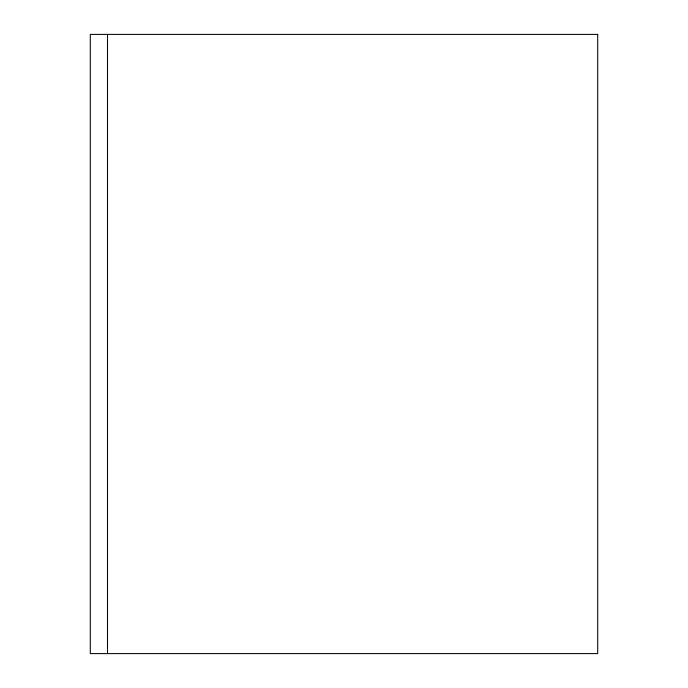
<?xml version="1.0" encoding="UTF-8"?>
<svg xmlns="http://www.w3.org/2000/svg" width="688" height="688" viewBox="0 0 688 688"><rect width="100%" height="100%" fill="white"/><g stroke="black" fill="none" stroke-linecap="round" stroke-linejoin="round"><path stroke-width="1.03" d="M107.5 34.4L107.5 653.6M597.7 34.4L90.3 34.4L90.3 653.6L597.7 653.6L597.7 34.4"/></g></svg>
